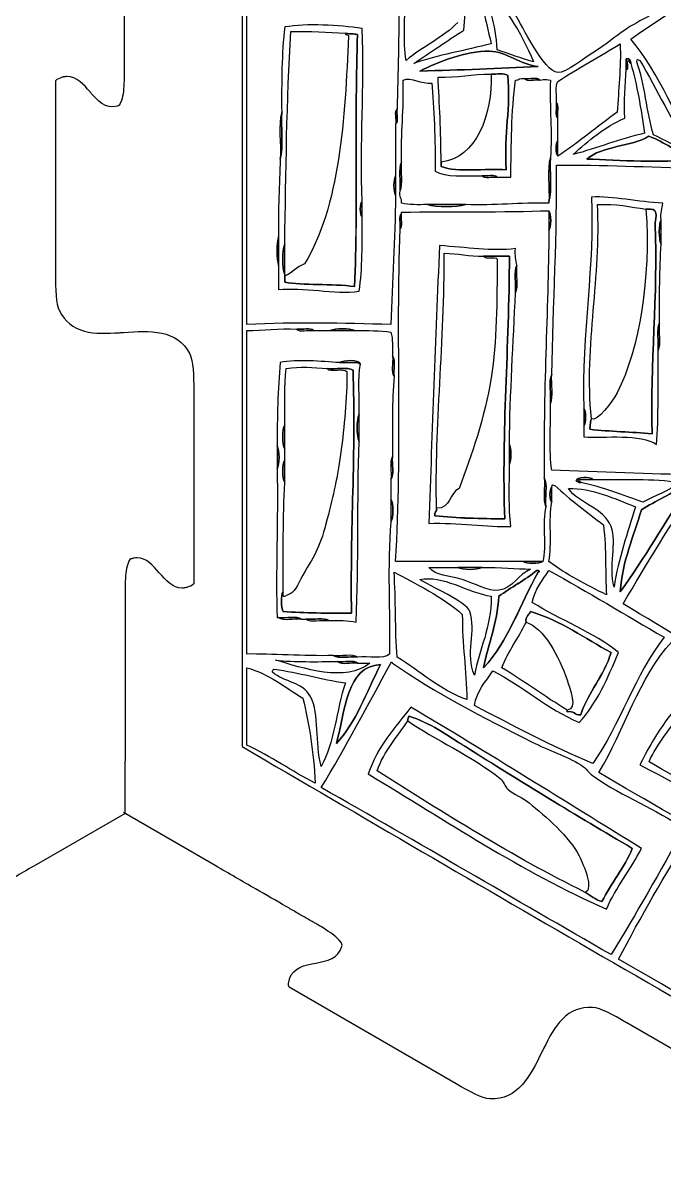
# Model space of a CAD drawing. Extents: x 6 to 958, y 3 to 221.
# Drawn here: x 751.5 to 823.3, y 18.9 to 146.7 of the extents above; entities that cross this region are included whole.
import ezdxf

# ---------------------------------------------------------------- set-up
doc = ezdxf.new("R2010")
doc.units = 0
doc.layers.get('0').update_dxf_attribs({"linetype": 'CONTINUOUS'})

msp = doc.modelspace()

# ---------------------------------------------------------------- linework, layer by layer
at = {"color": 5}
for points in [[(788.9715, 145.4295)], [(803.7705, 143.55825)], [(819.42, 142.5375)], [(805.81125, 140.8365)], [(809.38425, 140.3265)], [(811.25475, 137.775)], [(780.4665, 136.75425)], [(793.224, 135.39375)], [(811.42425, 131.8215)], [(793.905, 131.14125)], [(804.62025, 129.4395)], [(793.224, 127.3995)], [(810.40425, 126.7185)], [(793.905, 125.358)], [(801.048, 126.378)], [(810.40425, 125.69775)], [(789.48225, 125.01675)], [(822.9915, 121.956)], [(805.98075, 120.59475)], [(780.126, 119.574)], [(780.807, 118.554)], [(806.6625, 116.51175)], [(784.03875, 112.26)], [(785.91075, 112.26)], [(822.651, 110.049)], [(787.7805, 107.66775)], [(789.312, 108.5175)], [(793.0545, 107.157)], [(810.744, 107.32725)], [(818.0595, 105.285)], [(814.317, 103.5855)], [(789.14175, 99.84225)], [(779.95575, 99.333)], [(780.807, 98.99175)], [(805.98075, 99.50325)], [(780.807, 95.25075)], [(792.71325, 95.58975)], [(815.337, 95.58975)], [(792.71325, 93.37875)], [(810.0645, 92.52825)], [(810.744, 93.03825)], [(802.92, 85.72425)], [(809.724, 86.40525)], [(809.04375, 85.38525)], [(780.126, 80.11125)], [(783.18825, 79.94025)], [(786.2505, 75.858)], [(788.9715, 75.00825)], [(813.97575, 69.225)], [(786.59025, 65.9925)], [(801.048, 65.652)]]:
    msp.add_lwpolyline(points, close=True, dxfattribs=at)
at = {"color": 7}
for points in [[(803.94, 144.4095)], [(804.62025, 143.72775)], [(820.269, 142.368)], [(795.9465, 141.34725)], [(819.07875, 141.5175)], [(811.25475, 137.775)], [(793.905, 131.14125)], [(811.25475, 130.8)], [(805.641, 130.29075)], [(815.84775, 126.378)], [(793.73475, 123.65625)], [(780.807, 117.7035)], [(789.14175, 116.68275)], [(776.55375, 112.26)], [(814.317, 103.5855)], [(780.807, 97.80225)], [(797.817, 92.35875)], [(810.744, 93.03825)], [(820.7805, 92.18925)], [(806.15175, 90.3165)], [(817.37775, 90.3165)], [(800.70825, 84.363)], [(801.55875, 80.7915)], [(779.95575, 80.11125)], [(779.7855, 75.34875)], [(791.52225, 74.83875)], [(803.091, 74.4975)], [(805.13175, 74.4975)], [(804.11025, 74.157)], [(787.61025, 72.7965)], [(801.219, 70.926)], [(794.925, 70.07475)], [(776.55375, 65.82225)], [(784.88925, 61.0605)], [(816.3585, 48.30225)], [(818.229, 41.838)]]:
    msp.add_lwpolyline(points, close=True, dxfattribs=at)
for points in [[(755.9715, 140.67675), (755.9745, 140.67)], [(755.12325, 140.2455), (755.12175, 118.6365), (755.11575, 118.64025), (755.11425, 118.6395)], [(758.982, 139.00425), (758.988, 139.00875)], [(770.60475, 105.49725), (770.60475, 83.892)], [(762.9315, 69.91275), (762.93, 69.91275), (762.90225, 58.16625)], [(762.909, 58.16325), (752.67975, 52.251), (752.67525, 52.2525), (752.68125, 52.2585), (752.67675, 52.26), (752.67525, 52.2585)], [(773.0205, 52.31925), (773.019, 52.32375), (762.73575, 58.27575)], [(800.0025, 27.8835), (781.28775, 38.68875)], [(837.8415, 23.9145), (837.846, 23.91375), (837.8385, 23.92575), (819.13425, 34.72275), (819.13725, 34.72275), (819.12675, 34.72725)]]:
    msp.add_lwpolyline(points, dxfattribs=at)
for points in [[(819.5895, 144.91875), (828.33675, 151.197), (838.52025, 156.0405), (847.9965, 161.589)], [(776.04375, 158.5275), (776.04375, 127.56825), (776.04375, 96.61125), (776.04375, 65.652)], [(800.87925, 145.9395), (801.10575, 148.377), (801.00375, 151.14525), (801.8985, 152.9145)], [(801.8985, 152.9145), (802.6125, 150.1125), (803.27925, 147.264), (803.94, 144.4095)], [(804.62025, 143.72775), (804.48525, 146.65425), (803.58975, 148.82175), (803.091, 151.383)], [(803.091, 151.383), (805.284, 148.70175), (807.2775, 145.818), (808.7025, 142.36725)], [(776.553, 112.94025), (776.55375, 125.244), (776.55375, 137.5485), (776.55375, 149.85225)], [(794.41425, 142.5375), (794.01825, 144.63675), (794.358, 147.47025), (794.24475, 149.85225)], [(762.798, 149.0625), (762.7995, 147.729), (762.8025, 146.3505), (762.801, 145.02975)], [(793.56375, 149.511), (793.62675, 145.25325), (793.51725, 141.16575), (793.3935, 137.094)], [(824.6925, 149.17125), (822.69525, 148.0155), (820.638, 147.06975), (818.90925, 145.9395)], [(811.42425, 141.17775), (809.84475, 141.267), (807.35625, 146.508), (806.66175, 147.64125)], [(780.807, 146.28), (780.4545, 143.343), (780.444, 140.0655), (780.4665, 136.75425)], [(789.4815, 146.10975), (786.819, 146.502), (783.31875, 146.69925), (780.807, 146.28)], [(781.4865, 145.77), (783.66075, 145.84725), (785.60775, 145.695), (787.61025, 145.59975)], [(789.4815, 126.7185), (789.21975, 133.233), (789.74325, 139.515), (789.4815, 146.10975)], [(800.19825, 146.79), (798.57825, 145.065), (796.21875, 144.07875), (794.41425, 142.5375)], [(795.26625, 142.197), (797.1405, 143.44125), (798.9945, 144.70575), (800.87925, 145.9395)], [(818.90925, 145.9395), (817.90275, 145.28175), (816.732, 144.216), (815.337, 143.38875)], [(762.801, 145.02975), (762.7995, 144.6015), (762.7995, 144.12675), (762.7995, 143.63175)], [(780.807, 121.956), (780.9555, 129.972), (781.00725, 138.08475), (781.4865, 145.77)], [(787.61025, 145.59975), (788.352, 145.45125), (788.36625, 145.5615), (788.97075, 145.4295)], [(788.97075, 145.4295), (788.625, 136.24875), (789.0285, 126.32025), (788.63025, 117.19275)], [(827.5845, 131.48175), (824.71275, 135.75375), (822.867, 141.05325), (819.5895, 144.91875)], [(762.7995, 143.63175), (762.798, 142.9905), (762.798, 142.3275), (762.795, 141.67875)], [(803.94, 144.4095), (801.084, 143.63625), (797.9355, 143.15625), (795.26625, 142.197)], [(795.9465, 141.34725), (798.1935, 142.41075), (801.0165, 143.60025), (803.77125, 143.55825)], [(803.77125, 143.55825), (805.65225, 143.5305), (807.34125, 142.01175), (809.21475, 141.85725)], [(808.7025, 142.36725), (807.30525, 142.7835), (805.95075, 143.24475), (804.62025, 143.72775)], [(815.337, 143.38875), (814.36275, 142.8105), (812.29725, 141.1275), (811.42425, 141.17775)], [(811.425, 140.15625), (813.636, 141.68625), (816.1395, 142.926), (818.4, 144.40875)], [(818.4, 144.40875), (818.49825, 141.64425), (818.223, 139.25475), (818.06025, 136.7535)], [(819.07875, 142.70775), (819.44925, 142.7385), (819.62025, 142.56825), (819.5895, 142.197)], [(819.07875, 141.5175), (819.07875, 141.91425), (819.07875, 142.311), (819.07875, 142.70775)], [(819.5895, 142.197), (820.2885, 139.7775), (820.75125, 137.12175), (821.12025, 134.373)], [(820.269, 142.368), (820.26225, 142.803), (820.3965, 142.57575), (820.61025, 142.53825)], [(822.141, 134.2035), (821.328, 136.734), (821.18325, 139.935), (820.269, 142.368)], [(820.61025, 142.53825), (822.51, 139.2225), (824.30625, 135.801), (826.05225, 132.33225)], [(755.9745, 140.67), (755.94525, 140.64975), (755.88225, 140.63175), (755.80275, 140.6085)], [(756.417, 140.724), (756.27525, 140.724), (756.12675, 140.70825), (755.9715, 140.67675)], [(758.988, 139.00875), (758.25525, 139.8525), (757.5015, 140.724), (756.417, 140.724)], [(762.795, 141.67875), (762.7965, 141.51375), (762.7995, 141.3525), (762.801, 141.19725)], [(762.801, 141.19725), (762.807, 140.87775), (762.8115, 140.5755), (762.798, 140.25675)], [(794.0745, 140.3265), (795.00825, 140.70075), (796.0965, 139.89), (797.307, 139.98675)], [(809.21475, 141.85725), (804.81975, 141.6585), (800.45475, 141.4305), (795.9465, 141.34725)], [(797.988, 140.66625), (800.151, 140.60175), (801.85575, 140.99475), (803.94075, 141.0075)], [(798.32775, 131.14125), (798.32925, 134.5785), (798.1275, 137.811), (797.988, 140.66625)], [(803.94075, 141.0075), (804.5655, 140.952), (805.4475, 141.15225), (805.812, 140.8365)], [(805.812, 140.8365), (806.1645, 137.28825), (805.35975, 134.40975), (805.641, 130.29075)], [(807.68325, 140.496), (808.2, 140.3895), (809.148, 140.71425), (809.385, 140.32575)], [(818.90925, 136.07325), (818.8515, 138.003), (818.94675, 139.779), (819.07875, 141.5175)], [(755.80275, 140.6085), (755.60475, 140.5515), (755.30775, 140.46525), (755.12325, 140.2455)], [(762.798, 140.25675), (762.76425, 139.40325), (762.71925, 138.64725), (762.51675, 138.039)], [(793.905, 131.14125), (793.78725, 134.37675), (794.1915, 137.09025), (794.0745, 140.3265)], [(797.307, 139.98675), (797.502, 137.397), (797.727, 133.53375), (797.6475, 130.1205)], [(806.1525, 129.43875), (806.17875, 132.8415), (806.21175, 136.878), (806.66325, 140.32575)], [(806.66325, 140.32575), (807.063, 140.32275), (807.1635, 140.619), (807.68325, 140.496)], [(809.385, 140.32575), (810.063, 140.4195), (809.89725, 140.4195), (810.57525, 140.32575)], [(810.57525, 140.32575), (810.468, 137.166), (810.8175, 134.517), (810.57525, 131.65125)], [(811.25475, 137.775), (811.36425, 138.516), (811.0335, 139.69725), (811.425, 140.15625)], [(762.0495, 137.4255), (760.68975, 137.031), (759.82275, 138.03525), (758.982, 139.00425)], [(762.1065, 137.44425), (762.08175, 137.44275), (762.06375, 137.442), (762.0495, 137.4255)], [(762.51675, 138.039), (762.32025, 137.45625), (762.186, 137.44875), (762.1065, 137.44425)], [(793.3935, 137.094), (793.28625, 136.57725), (793.611, 135.6285), (793.22325, 135.393)], [(811.425, 136.0725), (811.0365, 136.31025), (811.3605, 137.25825), (811.25475, 137.775)], [(780.4665, 136.75425), (780.354, 135.0525), (780.693, 132.89925), (780.29625, 131.481)], [(818.06025, 136.7535), (815.86425, 135.09225), (813.729, 133.3725), (811.425, 131.82)], [(811.425, 133.521), (811.425, 134.37225), (811.425, 135.222), (811.425, 136.0725)], [(813.12525, 131.991), (814.8555, 133.5495), (816.64275, 135.05175), (818.90925, 136.07325)], [(793.22325, 135.393), (793.22325, 133.4655), (793.22325, 131.53725), (793.22325, 129.60975)], [(821.12025, 134.373), (818.289, 133.746), (815.8695, 132.705), (813.12525, 131.991)], [(811.425, 131.82), (811.14375, 132.00375), (811.14375, 133.338), (811.425, 133.521)], [(814.656, 131.48175), (816.3555, 132.9585), (819.62325, 132.86625), (821.631, 134.03325)], [(821.631, 134.03325), (823.4025, 133.3665), (824.79375, 132.31875), (826.39425, 131.48175)], [(826.05225, 132.33225), (824.634, 132.8415), (823.464, 133.599), (822.141, 134.2035)], [(780.29625, 131.481), (780.246, 128.58225), (780.0285, 125.853), (780.12525, 122.80575)], [(793.734, 127.90725), (793.84575, 128.93175), (793.5105, 130.401), (793.905, 131.14125)], [(798.32775, 130.6305), (798.32775, 130.8), (798.32775, 130.971), (798.32775, 131.14125)], [(805.641, 130.29075), (803.22225, 130.42275), (800.2215, 129.9735), (798.32775, 130.6305)], [(810.57525, 131.65125), (810.4635, 130.062), (810.801, 128.02275), (810.405, 126.71775)], [(810.74475, 107.32725), (810.87975, 115.083), (811.36425, 123.36375), (811.25475, 130.8)], [(811.25475, 130.8), (816.33525, 130.863), (821.53275, 130.5705), (827.0745, 130.46025)], [(826.39425, 131.48175), (823.28175, 130.98825), (818.262, 131.35275), (814.656, 131.48175)], [(793.22325, 129.60975), (793.22325, 128.87325), (793.22325, 128.13525), (793.22325, 127.39875)], [(797.6475, 130.1205), (798.852, 129.39825), (801.05475, 129.672), (802.92, 129.60975)], [(802.92, 129.60975), (803.43675, 129.50325), (804.3855, 129.828), (804.621, 129.43875)], [(804.621, 129.43875), (805.1325, 129.43875), (805.641, 129.43875), (806.1525, 129.43875)], [(793.905, 126.54675), (793.9425, 127.095), (793.60425, 127.26675), (793.734, 127.90725)], [(789.4815, 125.01675), (789.1995, 125.20125), (789.1995, 126.5355), (789.4815, 126.7185)], [(793.22325, 127.39875), (793.1745, 122.4585), (792.82125, 117.82125), (792.7125, 112.94025)], [(810.405, 126.54675), (807.15, 126.62625), (804.35775, 126.24525), (801.04875, 126.37725)], [(810.405, 126.71775), (810.405, 126.66075), (810.405, 126.60375), (810.405, 126.54675)], [(815.16975, 127.22925), (815.5875, 119.844), (814.0605, 111.89475), (814.317, 103.5855)], [(823.1625, 126.54825), (820.45575, 126.65775), (817.56225, 127.3605), (815.16975, 127.22925)], [(793.73475, 123.65625), (793.84125, 124.1745), (793.5165, 125.1225), (793.90575, 125.358)], [(796.7955, 126.37725), (795.77175, 126.37275), (794.70225, 126.324), (793.905, 126.54675)], [(793.90575, 125.52825), (799.119, 125.63175), (805.57725, 125.49825), (810.405, 125.6985)], [(793.90575, 125.358), (793.90575, 125.41425), (793.90575, 125.47125), (793.90575, 125.52825)], [(801.04875, 126.37725), (800.02575, 126.0945), (797.82, 126.0945), (796.7955, 126.37725)], [(810.405, 125.6985), (810.687, 125.34975), (810.687, 123.83625), (810.405, 123.48675)], [(815.169, 102.3945), (814.356, 110.694), (816.3285, 118.38525), (815.84775, 126.378)], [(815.84775, 126.378), (817.9605, 126.507), (819.54675, 126.10725), (821.29125, 125.868)], [(821.29125, 125.868), (821.4615, 125.868), (821.631, 125.868), (821.80125, 125.868)], [(821.80125, 125.868), (822.7845, 125.9745), (822.2985, 124.4595), (822.312, 124.167)], [(822.993, 124.677), (822.90975, 125.442), (823.07925, 125.95125), (823.1625, 126.54825)], [(789.14175, 116.68275), (789.52725, 119.18925), (789.492, 122.11575), (789.4815, 125.01675)], [(822.312, 124.167), (822.6585, 116.31225), (821.75025, 108.4095), (821.9715, 100.6935)], [(822.993, 121.956), (822.71025, 122.472), (822.71025, 124.161), (822.993, 124.677)], [(780.12525, 122.80575), (780.12525, 121.72875), (780.12525, 120.651), (780.12525, 119.57325)], [(793.22475, 86.40525), (793.989, 98.94), (793.287, 111.31425), (793.73475, 123.65625)], [(810.405, 123.48675), (810.33975, 114.51075), (809.748, 104.83275), (809.89425, 95.76075)], [(780.807, 118.554), (780.5235, 119.29425), (780.5235, 121.21425), (780.807, 121.956)], [(798.15675, 121.78425), (797.67, 111.126), (797.325, 101.2725), (796.965, 90.657)], [(806.66175, 121.4445), (804.0285, 121.1415), (801.1485, 121.5825), (798.15675, 121.78425)], [(822.822, 113.11125), (822.78225, 116.15625), (822.82875, 119.115), (822.993, 121.956)], [(797.817, 92.35875), (797.5965, 101.37675), (798.7425, 111.207), (798.6675, 120.93525)], [(798.6675, 120.93525), (800.24775, 120.9285), (801.459, 120.552), (803.091, 120.59475)], [(803.091, 120.59475), (804.05325, 120.59475), (805.01775, 120.59475), (805.98075, 120.59475)], [(805.98075, 120.59475), (805.9785, 110.4165), (805.09125, 100.84725), (805.4715, 91.167)], [(806.83125, 119.57325), (806.748, 120.1695), (806.5785, 120.681), (806.66175, 121.4445)], [(780.12525, 119.57325), (780.12525, 118.6665), (780.12525, 117.759), (780.12525, 116.8515)], [(806.66175, 116.511), (806.772, 117.47775), (806.43675, 118.89), (806.83125, 119.57325)], [(755.11425, 118.6395), (755.11425, 116.84325), (755.148, 115.29), (755.55525, 114.489)], [(780.807, 118.38375), (780.807, 118.44075), (780.807, 118.497), (780.807, 118.554)], [(780.807, 117.7035), (780.807, 117.93), (780.807, 118.1565), (780.807, 118.38375)], [(788.63025, 117.19275), (786.102, 117.54975), (782.8035, 117.27675), (780.807, 117.7035)], [(780.12525, 116.8515), (782.799, 117.18075), (786.40725, 116.27625), (789.14175, 116.68275)], [(805.98, 99.5025), (806.05875, 105.32025), (806.421, 110.85525), (806.66175, 116.511)], [(755.55525, 114.489), (756.16875, 113.286), (757.0875, 112.53675), (758.36475, 112.20075)], [(792.7125, 112.94025), (787.251, 113.08425), (782.02725, 113.22525), (776.553, 112.94025)], [(782.16675, 112.43025), (782.73975, 112.323), (783.747, 112.64925), (784.038, 112.26)], [(785.91, 112.26), (786.426, 112.54275), (788.11425, 112.54275), (788.63025, 112.26)], [(822.65175, 110.049), (822.7635, 111.01575), (822.42825, 112.42725), (822.822, 113.11125)], [(758.36475, 112.20075), (759.537, 111.891), (760.881, 111.9405), (762.273, 112.02825)], [(762.273, 112.02825), (762.42525, 112.03725), (762.5775, 112.047), (762.72975, 112.05675)], [(762.72975, 112.05675), (765.6855, 112.245), (768.73875, 112.44225), (770.16525, 109.644)], [(776.55225, 76.029), (776.55375, 88.107), (776.55375, 100.18275), (776.55375, 112.26)], [(776.55375, 112.26), (778.42125, 112.3215), (780.14625, 112.524), (782.16675, 112.43025)], [(784.038, 112.26), (784.66125, 112.26), (785.28525, 112.26), (785.91, 112.26)], [(788.63025, 112.26), (790.07475, 112.28775), (791.4825, 112.2765), (792.7125, 112.08975)], [(792.7125, 112.08975), (792.9195, 111.33225), (792.89775, 110.3475), (792.8835, 109.36875)], [(822.4815, 99.50325), (822.72225, 102.49575), (822.62625, 106.383), (822.65175, 110.049)], [(770.16525, 109.644), (770.571, 108.846), (770.60475, 107.29425), (770.60475, 105.49725)], [(786.93, 108.687), (784.917, 108.78375), (782.24775, 109.09125), (780.29625, 108.687)], [(789.312, 108.51675), (788.8035, 108.85875), (787.70625, 108.6135), (786.93, 108.687)], [(792.8835, 109.36875), (793.27425, 108.96525), (792.94425, 107.84175), (793.0545, 107.15625)], [(780.29625, 108.687), (780.03075, 105.7185), (779.96775, 102.552), (779.95575, 99.33225)], [(780.807, 101.7135), (780.79875, 103.87575), (780.759, 106.07175), (780.97725, 108.00825)], [(780.97725, 108.00825), (782.499, 108.246), (784.026, 108.16875), (785.56875, 108.00825)], [(785.56875, 108.00825), (786.5055, 107.92275), (787.79775, 108.195), (788.46075, 107.838)], [(788.46075, 107.838), (788.802, 98.76975), (788.11725, 89.748), (788.2905, 80.622)], [(789.14175, 102.90375), (789.2325, 104.742), (788.946, 106.9545), (789.312, 108.51675)], [(793.0545, 107.15625), (792.83175, 104.3175), (792.87975, 101.208), (792.8835, 98.142)], [(810.5745, 104.09475), (810.6855, 105.11775), (810.351, 106.58775), (810.74475, 107.32725)], [(810.74475, 96.61125), (810.384, 98.80125), (810.66375, 101.63175), (810.5745, 104.09475)], [(814.317, 103.5855), (814.599, 103.2915), (814.599, 101.8365), (814.317, 101.54325)], [(789.14175, 99.8415), (788.85825, 100.47), (788.85825, 102.27525), (789.14175, 102.90375)], [(814.998, 101.20275), (815.064, 101.80875), (815.058, 102.22275), (815.169, 102.3945)], [(780.807, 98.99175), (780.5235, 99.50775), (780.5235, 101.19675), (780.807, 101.7135)], [(814.317, 101.54325), (814.317, 101.14575), (814.317, 100.74975), (814.317, 100.353)], [(821.9715, 100.6935), (819.71025, 100.926), (817.2345, 100.94475), (814.998, 101.20275)], [(788.802, 79.6005), (789.1215, 86.2275), (788.90025, 93.3855), (789.14175, 99.8415)], [(814.317, 100.353), (816.60825, 100.2075), (820.73925, 100.7325), (822.4815, 99.50325)], [(779.95575, 99.33225), (780.2385, 98.871), (780.2385, 97.2405), (779.95575, 96.77925)], [(780.807, 97.80225), (780.807, 98.1975), (780.807, 98.595), (780.807, 98.99175)], [(805.98, 97.29075), (805.98, 98.028), (805.98, 98.7645), (805.98, 99.5025)], [(780.807, 95.2515), (780.5235, 95.7105), (780.5235, 97.341), (780.807, 97.80225)], [(792.8835, 98.142), (792.774, 97.34475), (793.1055, 96.10425), (792.7125, 95.589)], [(806.15175, 90.3165), (805.875, 92.421), (806.01075, 94.93875), (805.98, 97.29075)], [(779.95575, 96.77925), (780.0735, 91.08), (779.76675, 84.87), (779.95575, 80.11125)], [(826.73475, 96.1005), (821.99925, 96.1875), (815.94375, 96.4215), (810.74475, 96.61125)], [(813.46575, 95.42025), (813.51375, 95.94975), (815.05275, 95.86275), (815.337, 95.5905)], [(780.636, 83.00325), (780.65775, 87.45525), (780.58425, 91.26225), (780.807, 95.2515)], [(792.7125, 95.589), (792.7125, 94.85325), (792.7125, 94.1145), (792.7125, 93.37875)], [(809.89425, 95.76075), (810.28725, 95.022), (809.9535, 93.55125), (810.06525, 92.52825)], [(810.744, 93.03825), (810.46275, 93.222), (810.46275, 94.5555), (810.744, 94.73925)], [(810.744, 94.73925), (810.7365, 95.17425), (810.87075, 94.947), (811.08375, 94.91025)], [(811.08375, 94.91025), (812.78925, 93.32625), (814.6725, 91.92), (816.528, 90.4875)], [(812.61525, 94.569), (815.19525, 94.65375), (817.90275, 93.39375), (820.0995, 92.5275)], [(813.97575, 95.25075), (813.70125, 95.202), (813.68325, 95.41125), (813.46575, 95.42025)], [(820.95075, 93.039), (818.712, 93.861), (816.49425, 94.707), (813.97575, 95.25075)], [(815.337, 95.5905), (818.658, 95.5665), (822.15825, 95.72025), (825.033, 95.25075)], [(826.05225, 94.73925), (823.43475, 90.894), (821.13375, 86.7315), (818.39925, 83.0025)], [(818.739, 81.642), (821.394, 86.18775), (824.109, 90.675), (827.0745, 94.91025)], [(820.7805, 92.18925), (822.38175, 93.195), (824.21325, 93.97125), (825.7125, 95.0805)], [(825.033, 95.25075), (823.89225, 94.293), (822.2985, 93.78825), (820.95075, 93.039)], [(792.7125, 93.37875), (792.99525, 92.9175), (792.99525, 91.287), (792.7125, 90.82725)], [(817.37775, 90.3165), (816.594, 92.39625), (813.714, 92.88975), (812.61525, 94.569)], [(797.64675, 91.5075), (797.50575, 91.98975), (797.88675, 91.9485), (797.817, 92.35875)], [(810.06525, 92.52825), (809.61, 90.8295), (810.19125, 88.0935), (809.72475, 86.40525)], [(810.40425, 86.40525), (810.801, 88.332), (810.34725, 91.11075), (810.744, 93.03825)], [(820.0995, 92.5275), (819.2655, 89.562), (818.196, 86.8335), (817.71825, 83.5125)], [(818.39925, 83.0025), (818.6775, 86.58075), (819.91575, 89.1975), (820.7805, 92.18925)], [(792.7125, 90.82725), (792.27525, 85.91925), (792.63225, 80.75775), (792.54225, 76.02825)], [(796.965, 90.657), (800.1705, 90.79275), (803.574, 90.24225), (806.15175, 90.3165)], [(805.4715, 91.167), (802.77525, 91.194), (800.103, 91.2435), (797.64675, 91.5075)], [(816.528, 90.4875), (816.87225, 87.5625), (816.69375, 85.21725), (816.867, 82.662)], [(817.71825, 83.5125), (817.06425, 85.968), (818.085, 88.44), (817.37775, 90.3165)], [(763.21125, 86.09925), (763.008, 85.48875), (762.96225, 84.732), (762.9285, 83.88)], [(763.62, 86.69325), (763.54125, 86.68875), (763.40775, 86.6805), (763.21125, 86.09925)], [(763.677, 86.71125), (763.6635, 86.69475), (763.64475, 86.69325), (763.62, 86.69325)], [(764.26575, 86.799), (764.07975, 86.799), (763.88325, 86.77125), (763.677, 86.71125)], [(766.7445, 85.13175), (766.03275, 85.953), (765.2985, 86.799), (764.26575, 86.799)], [(807.51375, 86.40525), (802.74975, 86.40525), (797.98875, 86.40525), (793.22475, 86.40525)], [(800.70825, 84.363), (799.2375, 84.8055), (797.7195, 84.78825), (796.96575, 85.72425)], [(796.96575, 85.72425), (798.04425, 85.72425), (799.1205, 85.72425), (800.19825, 85.72425)], [(800.19825, 85.72425), (801.105, 85.72425), (802.0125, 85.72425), (802.92, 85.72425)], [(802.92, 85.72425), (804.95625, 85.7325), (806.78775, 85.5735), (808.3635, 85.55325)], [(809.72475, 86.40525), (809.376, 86.12325), (807.8625, 86.12325), (807.51375, 86.40525)], [(816.867, 82.662), (814.60125, 83.799), (812.322, 84.92175), (810.40425, 86.40525)], [(769.311, 83.4195), (768.22875, 83.4195), (767.47575, 84.28875), (766.7445, 85.13175)], [(793.3935, 75.68775), (793.16025, 78.7425), (793.27875, 82.149), (793.0545, 85.21425)], [(793.0545, 85.21425), (795.282, 83.97825), (798.6285, 82.40175), (800.70825, 80.451)], [(795.9465, 84.363), (798.45825, 84.9405), (801.29925, 82.91775), (803.94, 82.49325)], [(809.21475, 85.2135), (807.1995, 81.615), (805.833, 77.3685), (803.091, 74.4975)], [(808.3635, 85.55325), (807.03075, 84.96825), (806.358, 83.38425), (804.7905, 83.172)], [(804.7905, 82.49325), (806.16375, 83.502), (807.74625, 84.30075), (809.04375, 85.3845)], [(808.53225, 81.8115), (808.84575, 83.31375), (809.70675, 84.2655), (810.4035, 85.3845)], [(809.04375, 85.3845), (809.3475, 85.43175), (809.3925, 85.2225), (809.21475, 85.2135)], [(810.4035, 85.3845), (814.8075, 82.9845), (819.0075, 80.3805), (823.33125, 77.8995)], [(762.9285, 83.88), (762.915, 83.562), (762.9195, 83.25825), (762.9255, 82.93875)], [(769.752, 83.466), (769.59825, 83.43525), (769.452, 83.4195), (769.311, 83.4195)], [(769.92225, 83.526), (769.84425, 83.50425), (769.78125, 83.48625), (769.752, 83.466)], [(770.60475, 83.892), (770.41875, 83.67075), (770.121, 83.5845), (769.92225, 83.526)], [(801.55875, 80.7915), (801.18375, 81.8655), (796.992, 83.71125), (795.9465, 84.363)], [(804.7905, 83.172), (803.6475, 83.01825), (802.0785, 83.95275), (800.70825, 84.363)], [(762.9255, 82.93875), (762.927, 82.78275), (762.9315, 82.6215), (762.9315, 82.45725)], [(762.9315, 82.45725), (762.93, 81.90075), (762.9285, 81.33), (762.9285, 80.778)], [(780.636, 80.79225), (780.4035, 81.19125), (780.31875, 82.6185), (780.636, 83.00325)], [(803.94, 82.49325), (803.958, 78.9015), (802.60875, 76.68), (802.0695, 73.64775)], [(803.091, 74.4975), (803.6175, 77.202), (804.642, 79.4085), (804.7905, 82.49325)], [(762.9285, 80.778), (762.927, 80.184), (762.927, 79.61175), (762.9255, 79.107)], [(788.2905, 80.622), (785.649, 80.5875), (783.06975, 80.61825), (780.636, 80.79225)], [(802.0695, 73.64775), (801.01725, 76.002), (802.3065, 78.65325), (801.55875, 80.7915)], [(807.85275, 79.60125), (807.777, 80.244), (808.188, 80.3985), (808.3635, 80.7915)], [(808.3635, 80.7915), (811.84725, 79.7385), (814.4175, 77.7735), (817.3785, 76.1985)], [(818.22825, 76.1985), (815.4045, 78.47925), (811.665, 79.8405), (808.53225, 81.8115)], [(847.9965, 63.95175), (838.137, 69.7425), (828.5595, 75.81375), (818.739, 81.642)], [(779.95575, 80.11125), (780.01275, 80.11125), (780.06975, 80.11125), (780.126, 80.11125)], [(780.126, 80.11125), (780.92325, 80.00175), (782.16375, 80.334), (782.67675, 79.94025)], [(782.67675, 79.94025), (782.84775, 79.94025), (783.01875, 79.94025), (783.18825, 79.94025)], [(783.18825, 79.94025), (783.98475, 79.83075), (785.2245, 80.163), (785.739, 79.77)], [(785.739, 79.77), (786.81225, 79.76625), (787.96125, 79.8375), (788.802, 79.6005)], [(800.70825, 80.451), (800.69175, 77.08875), (801.16875, 74.22075), (801.219, 70.926)], [(805.13175, 74.4975), (805.86, 76.377), (807.03225, 77.8125), (807.85275, 79.60125)], [(762.9255, 79.107), (762.924, 77.81025), (762.927, 76.46025), (762.93, 75.156)], [(823.33125, 77.8995), (820.08375, 73.7745), (818.388, 68.1), (815.33625, 63.7815)], [(816.01725, 62.76), (818.87625, 67.5), (820.50225, 73.47225), (824.1825, 77.3895)], [(786.249, 75.858), (782.89875, 75.777), (779.33325, 76.0725), (776.55225, 76.029)], [(788.97, 75.68775), (788.11575, 75.798), (786.81975, 75.465), (786.249, 75.858)], [(792.54225, 76.02825), (791.8905, 75.3765), (790.1475, 75.8145), (788.97, 75.68775)], [(801.219, 70.926), (798.09, 71.99325), (796.01925, 74.118), (793.3935, 75.68775)], [(813.8055, 68.37375), (815.79525, 70.46775), (816.996, 73.35), (818.22825, 76.1985)], [(817.3785, 76.1985), (816.57675, 73.542), (814.83825, 71.8215), (813.9765, 69.225)], [(762.93, 75.156), (762.933, 73.44225), (762.936, 71.67225), (762.9315, 69.91275)], [(776.55375, 65.82225), (776.55375, 68.7135), (776.55375, 71.60625), (776.55375, 74.4975)], [(776.55375, 74.4975), (779.0565, 73.76775), (780.8235, 72.30375), (782.84775, 71.09625)], [(779.445, 73.9875), (779.41725, 74.18475), (779.48325, 74.28975), (779.616, 74.3265)], [(779.616, 74.3265), (782.433, 73.97025), (784.8315, 73.19175), (787.61025, 72.7965)], [(779.7855, 75.34875), (781.92225, 75.1035), (784.38825, 75.18675), (786.76125, 75.17775)], [(790.332, 75.0075), (787.7655, 72.79875), (782.736, 74.451), (779.7855, 75.34875)], [(784.88925, 61.0605), (787.659, 65.5485), (790.1025, 70.36125), (792.714, 75.009)], [(791.52225, 74.83875), (789.99225, 71.775), (788.811, 68.3655), (786.59025, 65.99325)], [(786.59025, 65.99325), (787.578, 69.48525), (787.716, 74.733), (791.52225, 74.83875)], [(786.76125, 75.17775), (787.44525, 75.06825), (788.5695, 75.39825), (788.9715, 75.0075)], [(788.9715, 75.0075), (789.4245, 75.0075), (789.879, 75.0075), (790.332, 75.0075)], [(792.714, 75.009), (792.747, 75.201), (792.88575, 75.10275), (792.885, 75.009)], [(792.885, 75.009), (797.57025, 71.709), (803.07375, 68.904), (808.53375, 66.1635)], [(812.4465, 69.73575), (809.9625, 71.27925), (807.61875, 72.95925), (805.13175, 74.4975)], [(783.69825, 71.265), (782.85225, 72.87225), (780.74025, 72.852), (779.445, 73.9875)], [(802.06875, 70.24425), (802.32, 71.97825), (803.385, 72.8985), (804.11025, 74.157)], [(804.11025, 74.157), (807.55875, 72.4455), (810.14475, 69.873), (813.8055, 68.37375)], [(787.61025, 72.7965), (786.58725, 69.7935), (786.36825, 65.9865), (784.8885, 63.441)], [(826.39425, 71.77575), (823.947, 69.573), (822.174, 66.6975), (820.61025, 63.612)], [(782.84775, 71.09625), (783.52125, 68.14125), (784.0815, 65.07075), (784.209, 61.56975)], [(784.8885, 63.441), (784.152, 66.11925), (784.755, 69.2565), (783.69825, 71.265)], [(794.925, 70.07475), (793.1565, 67.76175), (791.187, 65.649), (790.16175, 62.59125)], [(794.586, 68.54325), (794.57775, 68.77875), (794.6655, 68.9175), (794.7555, 69.054)], [(794.7555, 69.054), (797.0265, 68.364), (799.047, 66.90825), (801.0495, 65.652)], [(820.77975, 54.255), (812.1735, 59.54025), (803.6535, 64.91325), (794.925, 70.07475)], [(815.33625, 63.7815), (810.67125, 65.69475), (806.4165, 68.016), (802.06875, 70.24425)], [(812.4465, 69.56475), (812.4465, 69.62175), (812.4465, 69.67875), (812.4465, 69.73575)], [(813.9765, 69.225), (813.2685, 69.13875), (813.2265, 69.7215), (812.4465, 69.56475)], [(821.631, 63.95175), (822.57375, 66.07125), (824.0655, 67.64025), (825.2025, 69.56475)], [(791.18325, 62.93025), (791.9115, 65.20875), (793.42725, 66.69675), (794.586, 68.54325)], [(776.04375, 65.652), (802.91175, 49.93725), (829.86075, 34.3065), (857.01075, 18.87375)], [(784.209, 61.56975), (781.5765, 62.90625), (779.26425, 64.56225), (776.55375, 65.82225)], [(801.0495, 65.652), (807.28875, 61.74), (813.4965, 57.9105), (819.7605, 54.255)], [(808.53375, 66.1635), (810.321, 65.26725), (812.349, 64.608), (813.9765, 63.61275)], [(845.445, 50.514), (837.71475, 55.2015), (829.467, 59.37), (821.631, 63.95175)], [(814.4865, 49.323), (806.25975, 53.4), (798.7155, 58.15875), (791.18325, 62.93025)], [(813.9765, 63.61275), (814.55775, 63.2565), (814.956, 62.62725), (815.50875, 62.2515)], [(848.50725, 43.8795), (837.87975, 50.37675), (826.76025, 56.37975), (816.01725, 62.76)], [(820.61025, 63.612), (826.17375, 60.72675), (831.50175, 57.60675), (836.9385, 54.5955)], [(790.16175, 62.59125), (798.89325, 57.37425), (807.1875, 51.71925), (816.86625, 47.451)], [(815.50875, 62.2515), (818.7345, 60.05925), (822.43425, 58.66425), (825.5445, 56.46825)], [(817.3785, 42.35025), (806.52825, 48.5655), (795.804, 54.9075), (784.88925, 61.0605)], [(762.73575, 58.27575), (762.73575, 58.2765), (762.73275, 58.27725), (762.73125, 58.275)], [(762.73125, 58.275), (762.73275, 58.27425), (762.73125, 58.27275), (762.73125, 58.272)], [(762.73125, 58.272), (762.73125, 58.272), (762.73275, 58.2705), (762.73425, 58.272)], [(762.90225, 58.16625), (762.90225, 58.16475), (762.90375, 58.16325), (762.90525, 58.16325)], [(762.9045, 58.16775), (762.906, 58.17075), (762.9075, 58.16925), (762.909, 58.16775)], [(762.90525, 58.16325), (762.90825, 58.16325), (762.90975, 58.16475), (762.90975, 58.16625)], [(762.909, 58.16775), (762.9105, 58.16475), (762.9105, 58.16325), (762.909, 58.16325)], [(825.5445, 56.46825), (822.885, 51.69975), (820.20225, 46.95525), (817.3785, 42.35025)], [(818.229, 41.838), (820.72275, 46.65825), (823.419, 51.27675), (826.224, 55.7865)], [(819.7605, 54.255), (818.8605, 52.0365), (817.4085, 50.37), (816.3585, 48.30225)], [(816.86625, 47.451), (817.94925, 49.94175), (819.58275, 51.8805), (820.77975, 54.255)], [(752.67525, 52.2585), (751.218, 51.42225), (749.7555, 50.5725), (748.341, 49.7535)], [(777.53925, 49.7145), (776.061, 50.56275), (774.53325, 51.44175), (773.0205, 52.31925)], [(780.98325, 47.72925), (779.85525, 48.3825), (778.67775, 49.059), (777.53925, 49.7145)], [(816.3585, 48.30225), (815.60925, 48.51675), (815.0775, 48.94875), (814.4865, 49.323)], [(782.10375, 47.07975), (781.707, 47.31075), (781.3275, 47.5305), (780.98325, 47.72925)], [(783.882, 46.04925), (783.29025, 46.3935), (782.679, 46.7475), (782.10375, 47.07975)], [(784.29225, 45.8205), (784.15875, 45.89325), (784.023, 45.96975), (783.882, 46.04925)], [(785.11575, 45.3405), (784.842, 45.513), (784.575, 45.66225), (784.29225, 45.8205)], [(786.8955, 43.98675), (786.471, 44.4675), (785.86425, 44.86725), (785.11575, 45.3405)], [(787.2045, 43.3365), (787.24275, 43.407), (787.30125, 43.52625), (786.8955, 43.98675)], [(784.29075, 41.409), (785.55225, 41.6535), (786.85575, 41.904), (787.194, 43.27725)], [(787.194, 43.27725), (787.1865, 43.2975), (787.194, 43.31475), (787.2045, 43.3365)], [(781.34625, 39.6375), (781.77225, 40.92225), (783.0525, 41.16975), (784.29075, 41.409)], [(848.847, 24.1485), (838.64325, 30.04875), (828.45375, 35.961), (818.229, 41.838)], [(781.28775, 38.68875), (781.191, 38.96025), (781.2645, 39.26025), (781.3125, 39.45975)], [(781.3125, 39.45975), (781.33125, 39.5385), (781.34775, 39.60225), (781.34625, 39.6375)], [(815.31225, 36.4215), (813.963, 36.49125), (812.856, 36.07125), (811.92525, 35.13375)], [(819.12675, 34.72725), (817.56825, 35.62725), (816.2055, 36.375), (815.31225, 36.4215)], [(811.92525, 35.13375), (811.071, 34.27425), (810.444, 33.08175), (809.82, 31.8345)], [(809.6175, 31.42425), (808.305, 28.77225), (806.94675, 26.02875), (803.811, 26.19)], [(809.82, 31.8345), (809.754, 31.698), (809.685, 31.56075), (809.6175, 31.42425)], [(803.811, 26.19), (802.91325, 26.23875), (801.555, 26.9865), (800.0025, 27.8835)]]:
    msp.add_open_spline(points, degree=3, dxfattribs=at)
at = {"color": 5}
for points in [[(787.9515, 145.25925), (787.5735, 136.13925), (786.9615, 126.0495), (783.0195, 119.74425)], [(788.9715, 145.4295), (788.36625, 145.5615), (788.35275, 145.45125), (787.611, 145.59975)], [(787.611, 145.59975), (787.611, 145.54275), (787.611, 145.48575), (787.611, 145.4295)], [(787.611, 145.4295), (787.809, 145.45725), (787.914, 145.392), (787.9515, 145.25925)], [(788.63175, 117.1935), (789.02925, 126.321), (788.62425, 136.2495), (788.9715, 145.4295)], [(803.7705, 143.55825), (801.01575, 143.60025), (798.19275, 142.4115), (795.94575, 141.34725)], [(809.21325, 141.85725), (807.3405, 142.01175), (805.6515, 143.5305), (803.7705, 143.55825)], [(819.0795, 141.5175), (819.56025, 141.489), (818.93775, 142.56525), (819.42, 142.5375)], [(819.59025, 142.197), (819.621, 142.56825), (819.45, 142.7385), (819.0795, 142.70775)], [(819.0795, 142.70775), (819.0795, 142.31025), (819.0795, 141.91425), (819.0795, 141.5175)], [(819.42, 142.5375), (819.39225, 142.3395), (819.45825, 142.2345), (819.59025, 142.197)], [(795.94575, 141.34725), (800.45475, 141.4305), (804.819, 141.6585), (809.21325, 141.85725)], [(803.94, 141.0075), (804.0765, 136.4865), (802.28925, 131.5605), (798.32775, 131.142)], [(805.81125, 140.8365), (805.44675, 141.15225), (804.56475, 140.95125), (803.94, 141.0075)], [(805.641, 130.2915), (805.35975, 134.40975), (806.1645, 137.28825), (805.81125, 140.8365)], [(809.38425, 140.3265), (809.148, 140.715), (808.2, 140.39025), (807.6825, 140.49675)], [(807.6825, 140.49675), (807.91875, 140.10825), (808.866, 140.43375), (809.38425, 140.3265)], [(793.39425, 137.09475), (793.0065, 136.8585), (793.33125, 135.9105), (793.224, 135.39375)], [(793.224, 135.39375), (793.61175, 135.62925), (793.287, 136.578), (793.39425, 137.09475)], [(811.25475, 137.775), (811.36125, 137.25825), (811.0365, 136.3095), (811.425, 136.07325)], [(811.425, 136.07325), (811.31775, 136.59075), (811.6425, 137.5395), (811.25475, 137.775)], [(780.4665, 136.75425), (780.07125, 135.33525), (780.40875, 133.18275), (780.29625, 131.481)], [(780.29625, 131.481), (780.693, 132.89925), (780.354, 135.0525), (780.4665, 136.75425)], [(811.42425, 133.5225), (811.143, 133.3395), (811.143, 132.0045), (811.42425, 131.8215)], [(811.42425, 131.8215), (811.42425, 132.3885), (811.42425, 132.95625), (811.42425, 133.5225)], [(821.63025, 134.03325), (819.6225, 132.86625), (816.35475, 132.9585), (814.65525, 131.48175)], [(826.39425, 131.48175), (824.793, 132.3195), (823.4025, 133.36725), (821.63025, 134.03325)], [(793.905, 131.14125), (793.5105, 130.401), (793.84575, 128.93175), (793.734, 127.90875)], [(793.734, 127.90875), (794.1285, 128.64975), (793.79325, 130.11825), (793.905, 131.14125)], [(798.32775, 131.142), (798.32775, 130.97175), (798.32775, 130.80075), (798.32775, 130.63125)], [(798.32775, 130.63125), (800.2215, 129.97425), (803.22225, 130.4235), (805.641, 130.2915)], [(810.5745, 131.652), (810.17775, 130.34625), (810.516, 128.307), (810.40425, 126.7185)], [(810.40425, 126.7185), (810.7995, 128.0235), (810.462, 130.062), (810.5745, 131.652)], [(814.65525, 131.48175), (818.26275, 131.352), (823.28175, 130.98825), (826.39425, 131.48175)], [(793.224, 129.6105), (792.94275, 129.261), (792.94275, 127.74825), (793.224, 127.3995)], [(793.224, 127.3995), (793.224, 128.136), (793.224, 128.874), (793.224, 129.6105)], [(804.62025, 129.4395), (804.3855, 129.828), (803.43675, 129.50325), (802.91925, 129.6105)], [(802.91925, 129.6105), (803.15625, 129.222), (804.1035, 129.546), (804.62025, 129.4395)], [(789.48225, 126.7185), (789.20025, 126.5355), (789.20025, 125.20125), (789.48225, 125.01675)], [(789.48225, 125.01675), (789.48225, 125.5845), (789.48225, 126.1515), (789.48225, 126.7185)], [(793.905, 125.358), (793.51575, 125.1225), (793.8405, 124.1745), (793.734, 123.65625)], [(793.734, 123.65625), (794.12175, 123.89325), (793.797, 124.8405), (793.905, 125.358)], [(801.048, 126.378), (799.6305, 126.378), (798.213, 126.378), (796.79475, 126.378)], [(796.79475, 126.378), (797.82, 126.096), (800.025, 126.096), (801.048, 126.378)], [(810.40425, 125.69775), (810.40425, 124.9605), (810.40425, 124.22325), (810.40425, 123.486)], [(810.40425, 123.486), (810.68625, 123.8355), (810.68625, 125.349), (810.40425, 125.69775)], [(821.2905, 125.868), (821.82825, 118.2105), (820.59675, 110.259), (818.0595, 105.285)], [(821.8005, 125.868), (821.63025, 125.868), (821.46075, 125.868), (821.2905, 125.868)], [(822.31125, 124.167), (822.29775, 124.4595), (822.78375, 125.9745), (821.8005, 125.868)], [(821.97075, 100.6935), (821.7495, 108.4095), (822.65775, 116.31225), (822.31125, 124.167)], [(822.9915, 124.677), (822.70875, 124.161), (822.70875, 122.472), (822.9915, 121.956)], [(822.9915, 121.956), (822.9915, 122.8635), (822.9915, 123.77025), (822.9915, 124.677)], [(780.126, 122.8065), (779.84325, 122.121), (779.84325, 120.2595), (780.126, 119.574)], [(780.126, 119.574), (780.126, 120.65175), (780.126, 121.7295), (780.126, 122.8065)], [(780.807, 121.956), (780.5235, 121.21425), (780.5235, 119.29425), (780.807, 118.554)], [(780.807, 118.554), (780.807, 119.68725), (780.807, 120.82125), (780.807, 121.956)], [(803.091, 120.59475), (803.28, 120.1605), (804.40575, 120.663), (804.62025, 120.255)], [(805.98075, 120.59475), (805.0185, 120.59475), (804.054, 120.59475), (803.091, 120.59475)], [(804.62025, 120.255), (804.576, 115.5795), (804.603, 111.01725), (803.94, 106.98675)], [(805.4715, 91.167), (805.09125, 100.84725), (805.9785, 110.4165), (805.98075, 120.59475)], [(783.0195, 119.74425), (782.17125, 119.40075), (781.66875, 118.713), (780.80775, 118.38375)], [(806.832, 119.574), (806.4375, 118.89075), (806.77275, 117.4785), (806.6625, 116.51175)], [(806.6625, 116.51175), (807.0555, 117.19575), (806.721, 118.60725), (806.832, 119.574)], [(780.80775, 118.38375), (780.80775, 118.1565), (780.80775, 117.93), (780.80775, 117.7035)], [(780.80775, 117.7035), (782.80425, 117.2775), (786.10275, 117.5505), (788.63175, 117.1935)], [(784.03875, 112.26), (783.74775, 112.64925), (782.7405, 112.32225), (782.1675, 112.43025)], [(788.631, 112.26), (788.115, 112.54275), (786.426, 112.54275), (785.91075, 112.26)], [(822.82125, 113.11125), (822.4275, 112.4265), (822.7635, 111.015), (822.651, 110.049)], [(822.651, 110.049), (823.04475, 110.73225), (822.71025, 112.14525), (822.82125, 113.11125)], [(782.1675, 112.43025), (782.4585, 112.041), (783.4665, 112.36725), (784.03875, 112.26)], [(785.91075, 112.26), (786.81825, 112.26), (787.7235, 112.26), (788.631, 112.26)], [(789.312, 108.5175), (789.13875, 109.0875), (787.3545, 108.9345), (786.93, 108.68775)], [(786.93, 108.68775), (787.70625, 108.61425), (788.8035, 108.8595), (789.312, 108.5175)], [(792.8835, 109.3695), (792.993, 108.684), (792.663, 107.55975), (793.0545, 107.157)], [(793.0545, 107.157), (792.945, 107.8425), (793.27425, 108.966), (792.8835, 109.3695)], [(788.46075, 107.83725), (787.797, 108.19425), (786.5055, 107.922), (785.56875, 108.0075)], [(785.56875, 108.0075), (785.9535, 107.54175), (787.38225, 108.1185), (787.7805, 107.66775)], [(787.7805, 107.66775), (787.80225, 104.6655), (787.46175, 101.47575), (787.101, 98.652)], [(788.2905, 80.62125), (788.11725, 89.74725), (788.802, 98.769), (788.46075, 107.83725)], [(803.94, 106.98675), (803.18025, 102.3615), (801.771, 98.40825), (800.3685, 94.56975)], [(810.744, 107.32725), (810.351, 106.5885), (810.6855, 105.11775), (810.57375, 104.09475)], [(810.57375, 104.09475), (810.96825, 104.835), (810.63375, 106.30425), (810.744, 107.32725)], [(818.0595, 105.285), (817.551, 104.2905), (815.79375, 101.967), (815.16825, 102.3945)], [(814.317, 103.5855), (814.317, 102.9045), (814.317, 102.225), (814.317, 101.54325)], [(814.317, 101.54325), (814.599, 101.8365), (814.599, 103.2915), (814.317, 103.5855)], [(789.14175, 102.9045), (788.859, 102.276), (788.859, 100.47075), (789.14175, 99.84225)], [(789.14175, 99.84225), (789.14175, 100.86375), (789.14175, 101.88375), (789.14175, 102.9045)], [(815.16825, 102.3945), (815.058, 102.22275), (815.06325, 101.80875), (814.99725, 101.20275)], [(780.807, 101.7135), (780.5235, 101.1975), (780.5235, 99.5085), (780.807, 98.99175)], [(780.807, 98.99175), (780.807, 99.8985), (780.807, 100.80675), (780.807, 101.7135)], [(814.99725, 101.20275), (817.233, 100.94475), (819.7095, 100.926), (821.97075, 100.6935)], [(779.95575, 99.333), (779.95575, 98.48175), (779.95575, 97.63125), (779.95575, 96.78)], [(779.95575, 96.78), (780.2385, 97.24125), (780.2385, 98.87175), (779.95575, 99.333)], [(787.101, 98.652), (786.732, 95.77125), (786.2625, 93.93825), (785.56875, 91.167)], [(805.98075, 99.50325), (805.98075, 98.76525), (805.98075, 98.02875), (805.98075, 97.2915)], [(805.98075, 97.2915), (806.26425, 97.6395), (806.26425, 99.1545), (805.98075, 99.50325)], [(780.807, 97.80225), (780.5235, 97.341), (780.5235, 95.7105), (780.807, 95.25075)], [(780.807, 95.25075), (780.807, 96.10125), (780.807, 96.951), (780.807, 97.80225)], [(792.88425, 98.14275), (792.49125, 97.6275), (792.82425, 96.387), (792.71325, 95.58975)], [(792.71325, 95.58975), (793.1055, 96.105), (792.774, 97.3455), (792.88425, 98.14275)], [(815.337, 95.58975), (815.05275, 95.86275), (813.51375, 95.949), (813.46575, 95.4195)], [(809.8935, 95.76075), (810.00525, 94.73775), (809.66925, 93.2685), (810.0645, 92.52825)], [(810.0645, 92.52825), (809.9535, 93.55125), (810.28725, 95.02125), (809.8935, 95.76075)], [(810.744, 94.73925), (810.46275, 94.5555), (810.46275, 93.222), (810.744, 93.03825)], [(810.744, 93.03825), (810.744, 93.606), (810.744, 94.17225), (810.744, 94.73925)], [(813.97575, 95.25), (813.075, 95.78475), (814.75725, 95.5335), (815.337, 95.58975)], [(813.46575, 95.4195), (813.68325, 95.41125), (813.7005, 95.20125), (813.97575, 95.25)], [(818.39925, 83.0025), (821.13375, 86.7315), (823.43475, 90.894), (826.05225, 94.73925)], [(825.7125, 95.0805), (824.21325, 93.97125), (822.38175, 93.19425), (820.7805, 92.18925)], [(792.71325, 93.37875), (792.71325, 92.5275), (792.71325, 91.67775), (792.71325, 90.82725)], [(792.71325, 90.82725), (792.996, 91.287), (792.996, 92.9175), (792.71325, 93.37875)], [(800.3685, 94.56975), (799.2345, 94.11525), (799.44075, 92.322), (797.817, 92.35875)], [(797.817, 92.35875), (797.88675, 91.9485), (797.50575, 91.98975), (797.64675, 91.5075)], [(820.7805, 92.18925), (819.91575, 89.1975), (818.6775, 86.58075), (818.39925, 83.0025)], [(785.56875, 91.167), (784.81275, 88.14525), (784.25325, 87.26325), (782.84775, 84.8745)], [(797.64675, 91.5075), (800.10225, 91.24275), (802.77525, 91.194), (805.4715, 91.167)], [(802.92, 85.72425), (802.0125, 85.72425), (801.105, 85.72425), (800.19825, 85.72425)], [(800.19825, 85.72425), (800.71425, 85.4415), (802.40325, 85.4415), (802.92, 85.72425)], [(809.724, 86.40525), (808.98675, 86.40525), (808.2495, 86.40525), (807.513, 86.40525)], [(807.513, 86.40525), (807.861, 86.1225), (809.37525, 86.1225), (809.724, 86.40525)], [(782.84775, 84.8745), (782.175, 83.72775), (781.92375, 82.85175), (781.14675, 82.662)], [(803.091, 74.49825), (805.833, 77.36925), (807.1995, 81.61575), (809.214, 85.215)], [(809.04375, 85.38525), (807.747, 84.30075), (806.16375, 83.50275), (804.7905, 82.494)], [(809.214, 85.215), (809.39175, 85.2225), (809.3475, 85.43175), (809.04375, 85.38525)], [(780.636, 83.0025), (780.31875, 82.61775), (780.4035, 81.1905), (780.636, 80.7915)], [(781.14675, 82.662), (780.9945, 82.626), (780.5145, 82.0875), (780.636, 83.0025)], [(804.7905, 82.494), (804.64275, 79.40925), (803.61825, 77.20275), (803.091, 74.49825)], [(780.636, 80.7915), (783.06975, 80.6175), (785.649, 80.58675), (788.2905, 80.62125)], [(808.36275, 80.7915), (808.188, 80.3985), (807.777, 80.244), (807.852, 79.60125)], [(817.37775, 76.1985), (814.4175, 77.7735), (811.8465, 79.7385), (808.36275, 80.7915)], [(782.67675, 79.94025), (782.16375, 80.334), (780.9225, 80.00175), (780.126, 80.11125)], [(780.126, 80.11125), (780.64125, 79.719), (781.881, 80.05125), (782.67675, 79.94025)], [(785.739, 79.77), (785.2245, 80.163), (783.98475, 79.8315), (783.18825, 79.94025)], [(783.18825, 79.94025), (783.7035, 79.54875), (784.94325, 79.881), (785.739, 79.77)], [(807.852, 79.60125), (809.7945, 79.0365), (811.58625, 75.702), (812.445, 73.13625)], [(788.9715, 75.68775), (788.4, 76.0815), (787.10325, 75.74775), (786.2505, 75.858)], [(786.2505, 75.858), (786.82125, 75.465), (788.11725, 75.79875), (788.9715, 75.68775)], [(813.97575, 69.225), (814.8375, 71.82075), (816.576, 73.542), (817.37775, 76.1985)], [(786.59025, 65.9925), (788.811, 68.3655), (789.99225, 71.77425), (791.52225, 74.838)], [(791.52225, 74.838), (787.716, 74.733), (787.578, 69.48525), (786.59025, 65.9925)], [(788.9715, 75.00825), (788.5695, 75.399), (787.44525, 75.069), (786.76125, 75.1785)], [(786.76125, 75.1785), (787.1625, 74.787), (788.28675, 75.11775), (788.9715, 75.00825)], [(812.445, 73.13625), (812.77125, 72.162), (813.70125, 69.8685), (812.445, 69.73575)], [(794.754, 69.054), (794.66475, 68.9175), (794.577, 68.77875), (794.5845, 68.54325)], [(801.048, 65.652), (799.0455, 66.90825), (797.02575, 68.364), (794.754, 69.054)], [(812.445, 69.73575), (812.445, 69.67875), (812.445, 69.62175), (812.445, 69.56475)], [(812.445, 69.56475), (813.22575, 69.72225), (813.267, 69.13875), (813.97575, 69.225)], [(794.5845, 68.54325), (797.445, 66.53475), (801.95625, 64.5045), (804.96, 62.0805)], [(819.75825, 54.255), (813.495, 57.9105), (807.288, 61.74), (801.048, 65.652)], [(804.96, 62.0805), (805.311, 61.7985), (805.4565, 61.1985), (805.8105, 60.89025)], [(805.8105, 60.89025), (806.4915, 60.29475), (807.492, 59.928), (808.19175, 59.35875)], [(808.19175, 59.35875), (810.05925, 57.84), (812.7075, 55.5765), (813.80475, 53.40525)], [(816.357, 48.30225), (817.407, 50.36925), (818.85975, 52.0365), (819.75825, 54.255)], [(813.80475, 53.40525), (814.32975, 52.365), (815.4615, 49.71225), (814.485, 49.323)], [(814.485, 49.323), (815.076, 48.94875), (815.60775, 48.51675), (816.357, 48.30225)]]:
    msp.add_open_spline(points, degree=3, dxfattribs=at)

doc.saveas('drawing.dxf')
